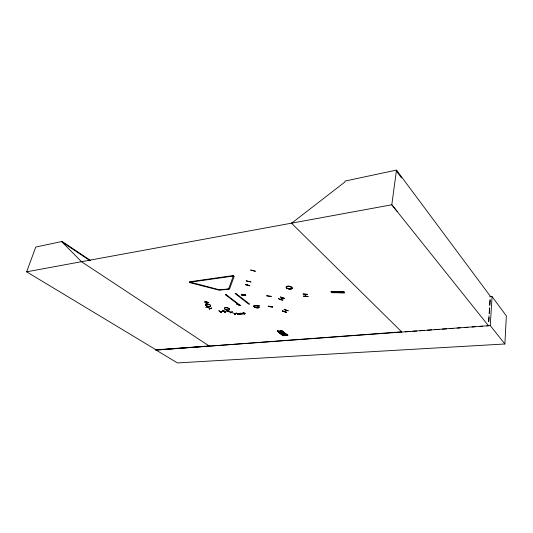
<?xml version="1.0" encoding="UTF-8"?>
<svg xmlns="http://www.w3.org/2000/svg" width="533" height="533" viewBox="0 0 533 533"><rect width="100%" height="100%" fill="white"/><g stroke="black" fill="none" stroke-linecap="round" stroke-linejoin="round"><path stroke-width="0.8" d="M284.156 309.526L288.313 310.866L284.169 309.353M272.709 306.768L268.292 306.115M236.346 303.79L240.296 305.282M401.642 331.846L156.056 350.054L177.409 362.92L504.878 343.985L506.35 315.869L492.059 296.581L489.587 296.814M504.878 343.985L490.253 325.583L492.059 296.581M488.688 321.606L489.047 315.862M489.207 313.404L489.567 307.661M489.727 305.196L490.087 299.453M488.748 321.685L489.008 317.588M489.267 313.484L489.58 308.567M489.787 305.282L490.1 300.365M247.598 285.521L247.772 284.928M308.101 296.641L303.45 296.275M291.564 223.267L344.911 181.993L345.064 181.06L396.479 170.08L391.802 204.785L488.428 325.71M268.259 306.435L272.676 307.095L268.246 306.342M250.663 270.084L255.46 271.27L250.697 270.004M245.333 284.669L249.924 285.801L245.373 284.489M307.654 294.502L302.924 293.956L307.688 294.336M308.127 296.455L303.464 295.962M286.561 312.138L282.49 310.779M282.43 298.074L282.503 297.481M282.663 297.514L280.858 299.459M282.936 299.912C283.063 300.525 277.986 299.399 278.719 298.487M280.438 296.948L284.675 298.38M282.317 297.587L282.257 298M266.68 295.762L271.29 296.321M259.038 305.329L259.125 305.662L255.4 305.715M243.121 312.978C241.436 312.898 243.321 314.563 243.961 313.604M241.702 295.222L245.44 294.616M247.439 285.481L247.585 284.908M240.729 313.564L241.422 313.904M242.182 313.191C239.104 313.391 244.694 314.583 241.496 313.464M241.569 313.77L242.408 313.85L241.622 313.557M241.329 294.229C240.716 295.255 245.913 295.902 245.753 295.375M243.828 313.504L243.255 312.878M237.791 314.423L238.398 314.357M239.457 314.104L239.35 314.603L238.637 314.337M240.29 314.017L239.284 313.71L239.317 313.284M239.197 314.49L239.224 314.13M240.756 313.97L240.43 314.217L239.49 313.264M239.703 313.457L240.416 313.697L240.423 313.171M241.636 314.09L240.683 313.777L240.703 313.144M238.351 314.577L237.245 313.504M238.591 314.55L237.485 313.477M241.769 295.049L245.393 294.842M239.35 314.603L237.945 314.537M234.64 314.184L234.806 314.47L236.352 313.177M230.722 312.824L232.241 311.525M226.485 310.019L229.003 311.692M225.566 312.218L222.874 310.413L225.626 312.052M228.95 311.912L226.485 309.833M225.572 312.271L223.1 310.199M232.794 275.628L189.195 281.844L219.449 289.839L229.59 288.853L234.24 276.294L233.334 276.061L232.881 275.275M224.906 312.111L222.388 310.413L224.906 312.291M233.334 276.061L189.748 282.257L189.661 282.61L219.336 290.185L229.243 289.039L228.717 288.633L233.421 275.714M219.03 310.612L221.488 312.671M211.694 308.101L209.376 308.834M208.536 302.517C206.684 303.85 207.71 301.272 206.344 302.124C207.437 300.739 207.217 303.63 208.316 302.351M207.923 306.202L205.705 307.381M205.951 302.711L205.531 301.745M207.19 302.731L205.791 301.711M204.525 301.865L206.204 303.057L205.865 301.951M205.898 302.931L204.745 301.838M246.213 280.864L250.876 281.924M245.66 295.688L241.276 294.456L245.7 295.602M305.176 294.356L305.835 296.448M305.842 296.421L305.409 294.383M266.693 295.835L271.237 296.548M286.428 312.431L282.363 311.045L286.514 312.338M278.672 298.673L282.89 300.099M209.382 346.144L81.476 261.696L61.948 241.909L62.114 241.442L90.377 260.377M230.862 312.338L227.078 310.826M230.942 312.258L227.065 310.859M156.102 349.868L26.65 271.823L35.764 247.072L62.114 241.442M246.213 280.871L250.87 281.964M243.688 295.095L243.408 294.982M284.409 311.612L286.021 310.253M218.796 310.832L221.315 312.664M238.138 304.929L238.124 304.743M230.656 312.971L232.175 311.678M228.943 311.565L229.157 311.605M344.458 292.91L331.613 292.664M343.872 291.831L331.033 291.564L343.932 291.718L344.058 292.197L331.22 291.911L344.032 292.031L331.026 291.531M277.42 331.08L283.096 335.737L277.28 331.02L283.669 335.683L283.19 335.643M279.152 330.96L278.686 330.92L285.022 335.597M280.251 330.773L286.587 335.457L280.211 330.78L285.974 335.504L280.078 330.866L280.458 330.84M281.857 330.746L288 335.357L287.387 335.404L281.491 330.76L287.52 335.324M280.485 297.088L284.629 298.607M234.966 313.664L235.333 313.777M284.635 311.692L286.134 310.426M240.243 305.502L236.392 303.917M224.733 311.345L224.44 311.379M227.271 310.979L227.744 311.025M220.189 311.705L223.507 311.352M223.653 311.445L220.322 311.792M281.631 330.673L287.534 335.31M283.529 335.623L277.613 330.993M284.589 335.55L278.552 331L284.722 335.623M282.357 297.887L280.698 299.393L281.031 299.299M209.322 309.053L211.548 308.027L209.362 309.007M243.774 313.717L242.595 313.344L243.215 313.297M224.326 311.292L227.704 311.025M26.65 271.823L81.516 261.69M255.354 305.942L259.031 305.556L255.394 305.935M239.284 313.71L238.677 313.71L239.177 314.343L238.384 313.644L239.27 313.504L240.243 314.23M242.975 313.118L244.567 314.117M156.056 350.054L490.253 325.583M155.136 349.881L209.129 345.977M405.147 331.812L410.097 331.453M412.575 331.273L416.699 330.973M419.997 330.74L424.128 330.44M427.426 330.2L431.55 329.9M434.855 329.661L438.979 329.367M442.277 329.127L446.407 328.828M449.705 328.588L453.003 328.348M457.134 328.055L460.432 327.815M464.556 327.515L467.861 327.275M471.985 326.982L475.283 326.742M479.414 326.443L482.711 326.203M486.836 325.903L488.488 325.79M206.831 306.915L210.442 308.527M210.328 308.54L206.817 306.988M231.782 312.551L231.402 312.411L235.293 313.764M257.059 305.729L257.212 305.715M242.122 313.411L241.449 313.677M246.892 284.882L248.411 285.288M277.293 331.013L283.436 335.71L277.48 331.08M81.476 261.696L391.802 204.785L397.185 211.421M61.948 241.909L90.224 260.83M205.811 302.171L206.917 302.971M243.914 313.824L244.334 314.137M243.514 295.089L243.881 295.249M291.245 222.947L401.849 332.046M396.352 171.046L401.562 177.922M396.479 170.08L490.3 296.175M331.559 292.43L344.305 292.737M289.053 286.174A2.998 1.293 10.9 0 1 290.552 286.561M244.001 313.157L245.087 313.591L244.034 313.124M243.748 313.078C244.927 314.816 246.093 312.611 243.748 313.078M236.166 313.064L234.593 314.397L236.172 313.084M226.159 294.616L225.372 294.716L239.21 305.262L239.99 305.176L226.159 294.616M235.839 293.416L235.033 293.516L248.784 304.19L249.584 304.103L235.839 293.416M254.661 307.261A2.772 1.113 12 0 0 259.105 307.401A2.772 1.113 12 0 0 255.534 305.496A2.772 1.113 12 0 0 254.661 307.261M254.674 307.161A2.785 1.119 12 0 0 259.145 307.308A2.785 1.119 12 0 0 255.554 305.382A2.785 1.119 12 0 0 254.674 307.161M287.107 288.333A3.005 1.299 10.9 0 0 292.011 288.433A2.991 1.293 10.9 0 0 288.273 286.294A3.005 1.299 10.9 0 0 287.107 288.333M292.011 288.433A3.005 1.299 10.9 0 0 288.266 286.294A2.991 1.293 10.9 0 0 287.12 288.326A2.991 1.293 10.9 0 0 292.004 288.426M287.127 288.226A3.011 1.299 10.9 0 0 292.037 288.326A3.011 1.299 10.9 0 0 288.286 286.181A3.011 1.299 10.9 0 0 287.127 288.226M206.451 305.842A2.698 1.046 13.6 0 0 210.655 305.969A2.698 1.046 13.6 0 0 207.017 304.11A2.698 1.046 13.6 0 0 206.451 305.842M206.464 305.742A2.712 1.053 13.6 0 0 210.695 305.875A2.712 1.053 13.6 0 0 207.037 304.003A2.712 1.053 13.6 0 0 206.464 305.742M225.319 309.426A2.698 1.053 13 0 0 229.576 309.566A2.698 1.053 13 0 0 225.999 307.714A2.698 1.053 13 0 0 225.319 309.426M225.332 309.327A2.712 1.059 13 0 0 229.616 309.473A2.712 1.059 13 0 0 226.012 307.608A2.712 1.059 13 0 0 225.332 309.327"/></g></svg>
